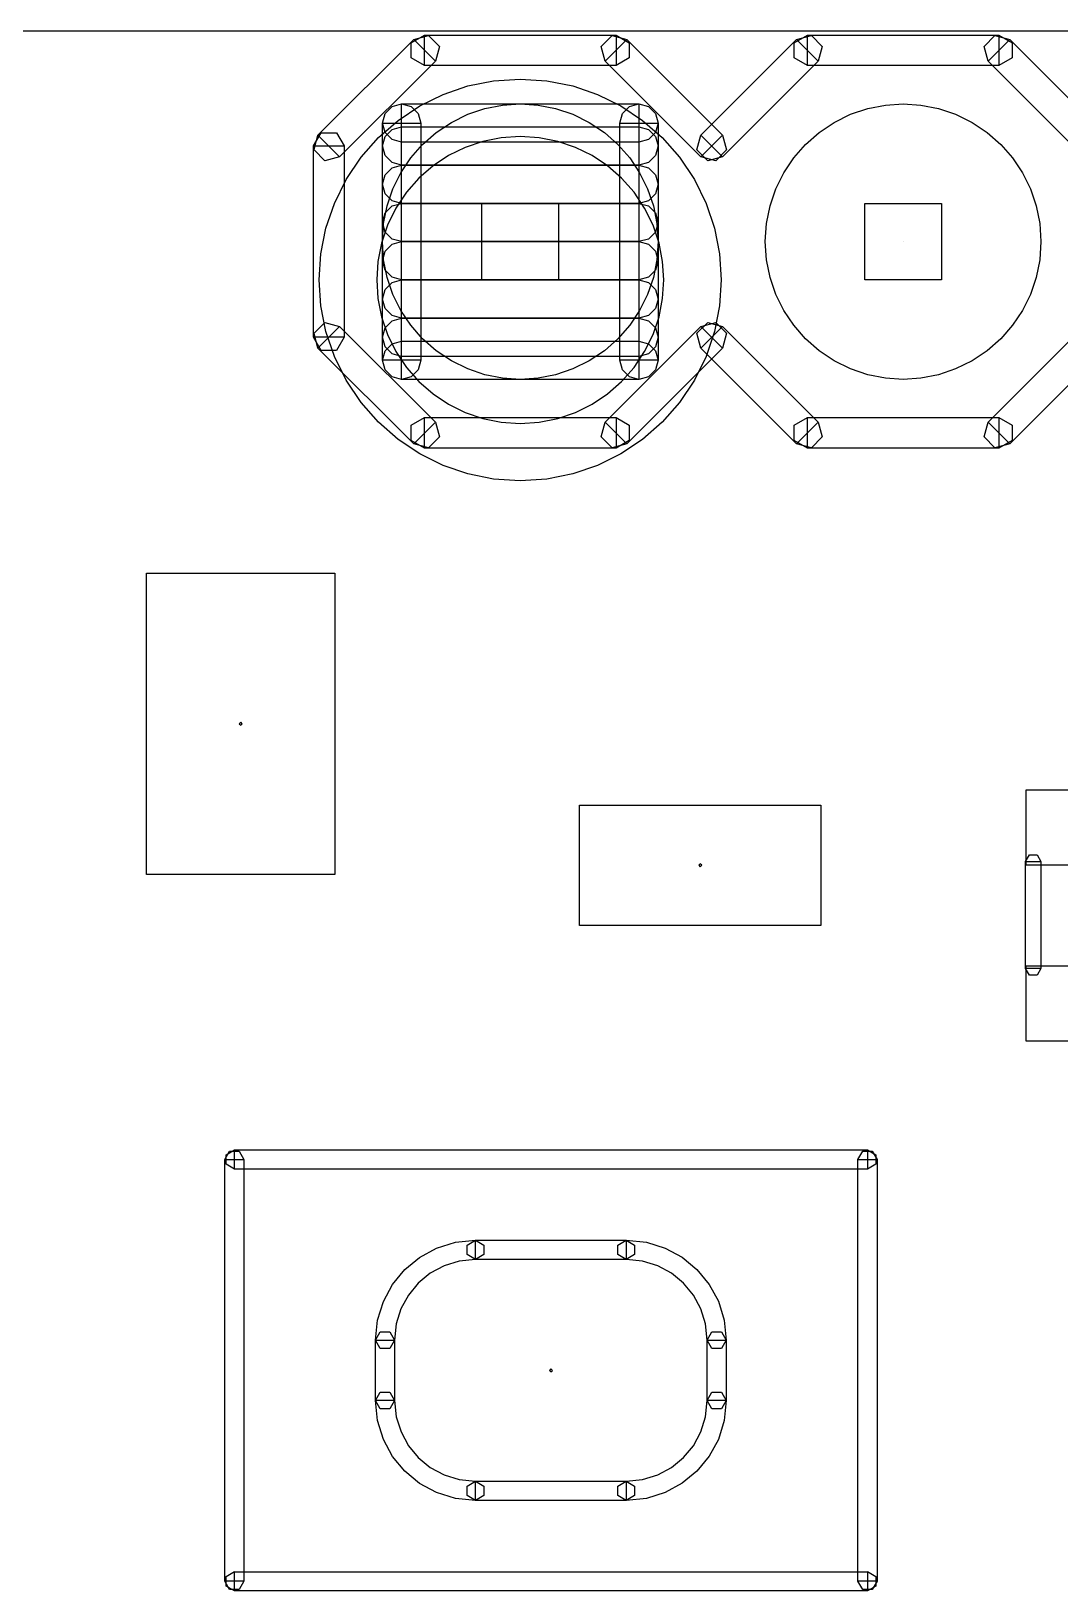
# Model space of a CAD drawing. Extents: x 92.4 to 147.7, y -28.8 to -5.5.
# Drawn here: x 103.34 to 110.17, y -15.82 to -5.46 of the extents above; entities that cross this region are included whole.
import ezdxf

# ---------------------------------------------------------------- set-up
doc = ezdxf.new("R2010")
doc.units = 0
doc.layers.add('LAYER_1', color=7, linetype='CONTINUOUS')

msp = doc.modelspace()

# ---------------------------------------------------------------- linework, layer by layer
at = {"layer": 'LAYER_1'}
for points in [[(138.4653, -5.4627), (93.7614, -5.4627)], [(105.674, -6.8596), (105.682, -6.7385), (105.7056, -6.6211), (105.744, -6.5086), (105.7965, -6.4025), (105.8622, -6.304), (105.9404, -6.2145), (106.0303, -6.1353), (106.1312, -6.0678), (106.2401, -6.0142), (106.3536, -5.9759), (106.4702, -5.9529), (106.5884, -5.9453), (106.7065, -5.9529), (106.8231, -5.9759), (106.9366, -6.0142), (107.0455, -6.0678), (107.1464, -6.1353), (107.2363, -6.2145), (107.3145, -6.304), (107.3802, -6.4025), (107.4327, -6.5086), (107.4711, -6.6211), (107.4947, -6.7386), (107.5027, -6.8597)], [(105.674, -6.8596), (105.682, -6.7385), (105.7056, -6.6211), (105.744, -6.5086), (105.7965, -6.4025), (105.8622, -6.304), (105.9404, -6.2145), (106.0303, -6.1353), (106.1312, -6.0678), (106.2401, -6.0142), (106.3536, -5.9759), (106.4702, -5.9529), (106.5884, -5.9453), (106.7065, -5.9529), (106.8231, -5.9759), (106.9366, -6.0142), (107.0455, -6.0678), (107.1464, -6.1353), (107.2363, -6.2145), (107.3145, -6.304), (107.3802, -6.4025), (107.4327, -6.5086), (107.4711, -6.6211), (107.4947, -6.7386), (107.5027, -6.8597)], [(108.214, -6.8596), (108.222, -6.7385), (108.2456, -6.6211), (108.284, -6.5086), (108.3365, -6.4025), (108.4022, -6.304), (108.4804, -6.2145), (108.5703, -6.1353), (108.6712, -6.0678), (108.7801, -6.0142), (108.8936, -5.9759), (109.0102, -5.9529), (109.1284, -5.9453), (109.2465, -5.9529), (109.3631, -5.9759), (109.4766, -6.0142), (109.5855, -6.0678), (109.6864, -6.1353), (109.7763, -6.2145), (109.8545, -6.304), (109.9202, -6.4025), (109.9727, -6.5086), (110.0111, -6.6211), (110.0347, -6.7386), (110.0427, -6.8597)], [(108.214, -6.8596), (108.222, -6.7385), (108.2456, -6.6211), (108.284, -6.5086), (108.3365, -6.4025), (108.4022, -6.304), (108.4804, -6.2145), (108.5703, -6.1353), (108.6712, -6.0678), (108.7801, -6.0142), (108.8936, -5.9759), (109.0102, -5.9529), (109.1284, -5.9453), (109.2465, -5.9529), (109.3631, -5.9759), (109.4766, -6.0142), (109.5855, -6.0678), (109.6864, -6.1353), (109.7763, -6.2145), (109.8545, -6.304), (109.9202, -6.4025), (109.9727, -6.5086), (110.0111, -6.6211), (110.0347, -6.7386), (110.0427, -6.8597)], [(105.674, -6.8596)], [(107.5027, -6.8597), (107.4947, -6.9808), (107.4711, -7.0982), (107.4327, -7.2107), (107.3802, -7.3168), (107.3145, -7.4153), (107.2363, -7.5048), (107.1464, -7.584), (107.0455, -7.6515), (106.9366, -7.7051), (106.8231, -7.7434), (106.7065, -7.7664), (106.5884, -7.7741), (106.4702, -7.7664), (106.3536, -7.7434), (106.2401, -7.7051), (106.1312, -7.6515), (106.0303, -7.584), (105.9404, -7.5048), (105.8622, -7.4153), (105.7965, -7.3168), (105.744, -7.2107), (105.7056, -7.0982), (105.682, -6.9807), (105.674, -6.8596)], [(105.674, -6.8596)], [(107.5027, -6.8597), (107.4947, -6.9808), (107.4711, -7.0982), (107.4327, -7.2107), (107.3802, -7.3168), (107.3145, -7.4153), (107.2363, -7.5048), (107.1464, -7.584), (107.0455, -7.6515), (106.9366, -7.7051), (106.8231, -7.7434), (106.7065, -7.7664), (106.5884, -7.7741), (106.4702, -7.7664), (106.3536, -7.7434), (106.2401, -7.7051), (106.1312, -7.6515), (106.0303, -7.584), (105.9404, -7.5048), (105.8622, -7.4153), (105.7965, -7.3168), (105.744, -7.2107), (105.7056, -7.0982), (105.682, -6.9807), (105.674, -6.8596)], [(106.1312, -6.8596)], [(106.1312, -6.8596)], [(106.5884, -6.8597), (106.5884, -6.8597), (106.5884, -6.8597), (106.5884, -6.8597), (106.5884, -6.8597), (106.5884, -6.8597), (106.5884, -6.8597)], [(106.5884, -6.8597), (106.5884, -6.8597), (106.5884, -6.8597), (106.5884, -6.8597), (106.5884, -6.8597), (106.5884, -6.8597), (106.5884, -6.8597)], [(106.5884, -6.8597), (106.5884, -6.8597), (106.5884, -6.8597), (106.5884, -6.8597), (106.5884, -6.8597), (106.5884, -6.8597), (106.5884, -6.8597)], [(106.5884, -6.8597), (106.5884, -6.8597), (106.5884, -6.8597), (106.5884, -6.8597), (106.5884, -6.8597), (106.5884, -6.8597), (106.5884, -6.8597)], [(107.5027, -6.8597)], [(107.5027, -6.8597)], [(108.214, -6.8596)], [(110.0427, -6.8597), (110.0347, -6.9808), (110.0111, -7.0982), (109.9727, -7.2107), (109.9202, -7.3168), (109.8545, -7.4153), (109.7763, -7.5048), (109.6864, -7.584), (109.5855, -7.6515), (109.4766, -7.7051), (109.3631, -7.7434), (109.2465, -7.7664), (109.1284, -7.7741), (109.0102, -7.7664), (108.8936, -7.7434), (108.7801, -7.7051), (108.6712, -7.6515), (108.5703, -7.584), (108.4804, -7.5048), (108.4022, -7.4153), (108.3365, -7.3168), (108.284, -7.2107), (108.2456, -7.0982), (108.222, -6.9807), (108.214, -6.8596)], [(108.214, -6.8596)], [(110.0427, -6.8597), (110.0347, -6.9808), (110.0111, -7.0982), (109.9727, -7.2107), (109.9202, -7.3168), (109.8545, -7.4153), (109.7763, -7.5048), (109.6864, -7.584), (109.5855, -7.6515), (109.4766, -7.7051), (109.3631, -7.7434), (109.2465, -7.7664), (109.1284, -7.7741), (109.0102, -7.7664), (108.8936, -7.7434), (108.7801, -7.7051), (108.6712, -7.6515), (108.5703, -7.584), (108.4804, -7.5048), (108.4022, -7.4153), (108.3365, -7.3168), (108.284, -7.2107), (108.2456, -7.0982), (108.222, -6.9807), (108.214, -6.8596)], [(108.6712, -6.8596)], [(108.6712, -6.8596)], [(109.1284, -6.8597), (109.1284, -6.8597), (109.1284, -6.8597), (109.1284, -6.8597), (109.1284, -6.8597), (109.1284, -6.8597), (109.1284, -6.8597)], [(109.1284, -6.8597), (109.1284, -6.8597), (109.1284, -6.8597), (109.1284, -6.8597), (109.1284, -6.8597), (109.1284, -6.8597), (109.1284, -6.8597)], [(109.1284, -6.8597), (109.1284, -6.8597), (109.1284, -6.8597), (109.1284, -6.8597), (109.1284, -6.8597), (109.1284, -6.8597), (109.1284, -6.8597)], [(109.1284, -6.8597), (109.1284, -6.8597), (109.1284, -6.8597), (109.1284, -6.8597), (109.1284, -6.8597), (109.1284, -6.8597), (109.1284, -6.8597)], [(110.0427, -6.8597)], [(110.0427, -6.8597)]]:
    msp.add_lwpolyline(points, dxfattribs=at)
at = {"layer": 'LAYER_1', "color": 53}
for points in [[(105.3902, -6.2965), (105.2465, -6.1528), (105.8815, -5.5178), (106.0252, -5.6615), (105.3902, -6.2965)], [(105.9534, -5.6913), (105.8654, -5.6405), (105.8654, -5.5389), (105.9534, -5.4881)], [(105.8815, -5.5178), (105.9796, -5.4915), (106.0515, -5.5634), (106.0252, -5.6615)], [(105.9533, -5.5896), (105.9533, -5.5897), (105.9533, -5.5897), (105.9533, -5.5897), (105.9534, -5.5897)], [(105.9534, -5.6913), (105.9534, -5.4881), (107.2234, -5.4881), (107.2234, -5.6913), (105.9534, -5.6913)], [(105.9534, -5.4881)], [(105.9534, -5.5389)], [(105.9534, -5.5897)], [(105.9534, -5.5897), (105.9534, -5.5897), (105.9534, -5.5897), (105.9534, -5.5897), (105.9534, -5.5897), (105.9534, -5.5897), (105.9534, -5.5897)], [(107.1515, -5.6615), (107.1252, -5.5634), (107.1971, -5.4915), (107.2952, -5.5178)], [(107.1515, -5.6615), (107.2952, -5.5178), (107.9302, -6.1528), (107.7865, -6.2965), (107.1515, -5.6615)], [(107.2233, -5.5897), (107.2234, -5.5897), (107.2234, -5.5897), (107.2234, -5.5897), (107.2234, -5.5896)], [(107.2234, -5.4881), (107.3113, -5.5389), (107.3113, -5.6405), (107.2234, -5.6913)], [(107.2234, -5.5897), (107.2234, -5.5897), (107.2234, -5.5897), (107.2234, -5.5897), (107.2234, -5.5897), (107.2234, -5.5897), (107.2234, -5.5897)], [(107.2234, -5.5897)], [(107.2593, -5.5538)], [(107.2952, -5.5178)], [(107.9302, -6.2965), (107.7865, -6.1528), (108.4215, -5.5178), (108.5652, -5.6615), (107.9302, -6.2965)], [(108.4934, -5.6913), (108.4054, -5.6405), (108.4054, -5.5389), (108.4934, -5.4881)], [(108.4215, -5.5178), (108.5196, -5.4915), (108.5915, -5.5634), (108.5652, -5.6615)], [(108.4933, -5.5896), (108.4933, -5.5897), (108.4933, -5.5897), (108.4933, -5.5897), (108.4934, -5.5897)], [(108.4934, -5.6913), (108.4934, -5.4881), (109.7634, -5.4881), (109.7634, -5.6913), (108.4934, -5.6913)], [(108.4934, -5.4881)], [(108.4934, -5.5389)], [(108.4934, -5.5897)], [(108.4934, -5.5897), (108.4934, -5.5897), (108.4934, -5.5897), (108.4934, -5.5897), (108.4934, -5.5897), (108.4934, -5.5897), (108.4934, -5.5897)], [(109.6915, -5.6615), (109.6652, -5.5634), (109.7371, -5.4915), (109.8352, -5.5178)], [(109.6915, -5.6615), (109.8352, -5.5178), (110.4702, -6.1528), (110.3265, -6.2965), (109.6915, -5.6615)], [(109.7633, -5.5897), (109.7634, -5.5897), (109.7634, -5.5897), (109.7634, -5.5897), (109.7634, -5.5896)], [(109.7634, -5.4881), (109.8513, -5.5389), (109.8513, -5.6405), (109.7634, -5.6913)], [(109.7634, -5.5897), (109.7634, -5.5897), (109.7634, -5.5897), (109.7634, -5.5897), (109.7634, -5.5897), (109.7634, -5.5897), (109.7634, -5.5897)], [(109.7634, -5.5897)], [(109.7993, -5.5538)], [(109.8352, -5.5178)], [(105.9893, -5.6256)], [(106.0252, -5.6615)], [(107.2234, -5.6405)], [(107.2234, -5.6913)], [(108.5293, -5.6256)], [(108.5652, -5.6615)], [(109.7634, -5.6405)], [(109.7634, -5.6913)], [(106.5884, -8.4472), (106.4117, -8.4355), (106.2404, -8.401), (106.0764, -8.345), (105.9216, -8.2685), (105.778, -8.1727), (105.6474, -8.0587), (105.532, -7.9275), (105.4335, -7.7804), (105.3553, -7.6216), (105.2995, -7.456), (105.266, -7.2859), (105.2549, -7.1137), (105.266, -6.9414), (105.2995, -6.7713), (105.3553, -6.6057), (105.4335, -6.4469), (105.532, -6.2998), (105.6474, -6.1687), (105.778, -6.0546), (105.9216, -5.9588), (106.0764, -5.8824), (106.2404, -5.8264), (106.4117, -5.7919), (106.5884, -5.7802)], [(106.5884, -5.7802), (106.765, -5.7919), (106.9363, -5.8264), (107.1003, -5.8824), (107.2551, -5.9588), (107.3987, -6.0546), (107.5293, -6.1687), (107.6447, -6.2998), (107.7432, -6.4469), (107.8214, -6.6057), (107.8772, -6.7713), (107.9107, -6.9414), (107.9219, -7.1137), (107.9107, -7.2859), (107.8772, -7.456), (107.8214, -7.6216), (107.7432, -7.7804), (107.6447, -7.9275), (107.5293, -8.0587), (107.3987, -8.1727), (107.2551, -8.2685), (107.1003, -8.345), (106.9363, -8.401), (106.765, -8.4355), (106.5884, -8.4472)], [(106.5884, -5.7802)], [(105.2168, -6.2247), (105.2676, -6.1367), (105.3692, -6.1367), (105.42, -6.2247)], [(105.3902, -6.2965), (105.2921, -6.3228), (105.2202, -6.2509), (105.2465, -6.1528)], [(105.2465, -6.1528)], [(105.2825, -6.1888)], [(106.5884, -6.1612), (106.4622, -6.1696), (106.3399, -6.1942), (106.2227, -6.2342), (106.1121, -6.2888), (106.0095, -6.3572), (105.9163, -6.4387), (105.8338, -6.5323), (105.7635, -6.6374), (105.7077, -6.7509), (105.6678, -6.8691), (105.6438, -6.9906), (105.6359, -7.1137), (105.6438, -7.2367), (105.6678, -7.3582), (105.7077, -7.4764), (105.7635, -7.5899), (105.8338, -7.695), (105.9163, -7.7886), (106.0095, -7.8701), (106.1121, -7.9386), (106.2227, -7.9932), (106.3399, -8.0332), (106.4622, -8.0578), (106.5884, -8.0662)], [(106.5884, -8.0662), (106.7145, -8.0578), (106.8369, -8.0332), (106.954, -7.9932), (107.0646, -7.9386), (107.1672, -7.8701), (107.2604, -7.7886), (107.3429, -7.695), (107.4132, -7.5899), (107.469, -7.4764), (107.5089, -7.3582), (107.5329, -7.2367), (107.5409, -7.1137), (107.5329, -6.9906), (107.5089, -6.8691), (107.469, -6.7509), (107.4132, -6.6374), (107.3429, -6.5323), (107.2604, -6.4387), (107.1672, -6.3572), (107.0646, -6.2888), (106.954, -6.2342), (106.8369, -6.1942), (106.7145, -6.1696), (106.5884, -6.1612)], [(107.9302, -6.2965), (107.8321, -6.3228), (107.7602, -6.2509), (107.7865, -6.1528)], [(107.9302, -6.1528), (107.9565, -6.2509), (107.8846, -6.3228), (107.7865, -6.2965)], [(107.7865, -6.1528)], [(107.8225, -6.1888)], [(105.2168, -6.2247), (105.42, -6.2247), (105.42, -7.4947), (105.2168, -7.4947), (105.2168, -6.2247)], [(105.3184, -6.2247), (105.3184, -6.2246), (105.3184, -6.2246), (105.3184, -6.2246), (105.3183, -6.2246)], [(105.3184, -6.2247)], [(105.3184, -6.2247), (105.3184, -6.2247), (105.3184, -6.2247), (105.3184, -6.2247), (105.3184, -6.2247), (105.3184, -6.2247), (105.3184, -6.2247)], [(105.3184, -6.2247)], [(105.3692, -6.2247)], [(105.42, -6.2247)], [(107.7865, -6.2965)], [(107.8225, -6.2606)], [(107.8584, -6.2246), (107.8583, -6.2246), (107.8583, -6.2246), (107.8583, -6.2246), (107.8583, -6.2247)], [(107.8584, -6.2247), (107.8584, -6.2246), (107.8584, -6.2246), (107.8584, -6.2246), (107.8583, -6.2246)], [(107.8584, -6.2247)], [(105.2465, -7.5665), (105.2202, -7.4684), (105.2921, -7.3965), (105.3902, -7.4228)], [(106.0252, -8.0578), (105.8815, -8.2015), (105.2465, -7.5665), (105.3902, -7.4228), (106.0252, -8.0578)], [(105.3902, -7.4228)], [(107.7865, -7.4228), (107.9302, -7.5665), (107.2952, -8.2015), (107.1515, -8.0578), (107.7865, -7.4228)], [(107.7865, -7.5665), (107.7602, -7.4684), (107.8321, -7.3965), (107.9302, -7.4228)], [(107.7865, -7.4228), (107.8846, -7.3965), (107.9565, -7.4684), (107.9302, -7.5665)], [(108.5652, -8.0578), (108.4215, -8.2015), (107.7865, -7.5665), (107.9302, -7.4228), (108.5652, -8.0578)], [(107.9302, -7.4228)], [(110.3265, -7.4228), (110.4702, -7.5665), (109.8352, -8.2015), (109.6915, -8.0578), (110.3265, -7.4228)], [(105.2168, -7.4947)], [(105.42, -7.4947), (105.3692, -7.5826), (105.2676, -7.5826), (105.2168, -7.4947)], [(105.2676, -7.4947)], [(105.3183, -7.4947), (105.3184, -7.4947), (105.3184, -7.4947), (105.3184, -7.4947), (105.3184, -7.4946)], [(105.3184, -7.4947), (105.3184, -7.4947), (105.3184, -7.4947), (105.3184, -7.4947), (105.3184, -7.4947), (105.3184, -7.4947), (105.3184, -7.4947)], [(105.3543, -7.4588)], [(107.8583, -7.4946), (107.8583, -7.4947), (107.8583, -7.4947), (107.8583, -7.4947), (107.8584, -7.4947)], [(107.8583, -7.4947), (107.8584, -7.4947), (107.8584, -7.4947), (107.8584, -7.4947), (107.8584, -7.4946)], [(107.8584, -7.4947)], [(107.8943, -7.4588)], [(107.8943, -7.5306)], [(107.9302, -7.5665)], [(105.9534, -8.2313), (105.8654, -8.1805), (105.8654, -8.0789), (105.9534, -8.0281)], [(106.0252, -8.0578), (106.0515, -8.1559), (105.9796, -8.2278), (105.8815, -8.2015)], [(107.2234, -8.0281), (107.2234, -8.2313), (105.9534, -8.2313), (105.9534, -8.0281), (107.2234, -8.0281)], [(105.9534, -8.0281)], [(107.2952, -8.2015), (107.1971, -8.2278), (107.1252, -8.1559), (107.1515, -8.0578)], [(107.1515, -8.0578)], [(107.2234, -8.0281), (107.3113, -8.0789), (107.3113, -8.1805), (107.2234, -8.2313)], [(108.4934, -8.2313), (108.4054, -8.1805), (108.4054, -8.0789), (108.4934, -8.0281)], [(108.5652, -8.0578), (108.5915, -8.1559), (108.5196, -8.2278), (108.4215, -8.2015)], [(109.7634, -8.0281), (109.7634, -8.2313), (108.4934, -8.2313), (108.4934, -8.0281), (109.7634, -8.0281)], [(108.4934, -8.0281)], [(109.8352, -8.2015), (109.7371, -8.2278), (109.6652, -8.1559), (109.6915, -8.0578)], [(109.6915, -8.0578)], [(109.7634, -8.0281), (109.8513, -8.0789), (109.8513, -8.1805), (109.7634, -8.2313)], [(105.9175, -8.1656)], [(105.9534, -8.1296), (105.9533, -8.1296), (105.9533, -8.1296), (105.9533, -8.1296), (105.9533, -8.1297)], [(105.9534, -8.0789)], [(105.9534, -8.1297), (105.9534, -8.1297), (105.9534, -8.1297), (105.9534, -8.1297), (105.9534, -8.1297), (105.9534, -8.1297), (105.9534, -8.1297)], [(105.9534, -8.1297)], [(107.1875, -8.0938)], [(107.2234, -8.1297), (107.2234, -8.1296), (107.2234, -8.1296), (107.2234, -8.1296), (107.2233, -8.1296)], [(107.2234, -8.1297)], [(107.2234, -8.1297), (107.2234, -8.1297), (107.2234, -8.1297), (107.2234, -8.1297), (107.2234, -8.1297), (107.2234, -8.1297), (107.2234, -8.1297)], [(108.4575, -8.1656)], [(108.4934, -8.1296), (108.4933, -8.1296), (108.4933, -8.1296), (108.4933, -8.1296), (108.4933, -8.1297)], [(108.4934, -8.0789)], [(108.4934, -8.1297), (108.4934, -8.1297), (108.4934, -8.1297), (108.4934, -8.1297), (108.4934, -8.1297), (108.4934, -8.1297), (108.4934, -8.1297)], [(108.4934, -8.1297)], [(109.7275, -8.0938)], [(109.7634, -8.1297), (109.7634, -8.1296), (109.7634, -8.1296), (109.7634, -8.1296), (109.7633, -8.1296)], [(109.7634, -8.1297)], [(109.7634, -8.1297), (109.7634, -8.1297), (109.7634, -8.1297), (109.7634, -8.1297), (109.7634, -8.1297), (109.7634, -8.1297), (109.7634, -8.1297)], [(105.8815, -8.2015)], [(106.5884, -8.2567)], [(107.2234, -8.1805)], [(107.2234, -8.2313)], [(108.4215, -8.2015)], [(109.7634, -8.1805)], [(109.7634, -8.2313)], [(106.5884, -8.4472)], [(109.941, -10.9741), (109.9664, -10.9301), (110.0172, -10.9301), (110.0426, -10.9741)], [(110.0426, -11.6861), (109.941, -11.6861), (109.941, -10.9741), (110.0426, -10.9741), (110.0426, -11.6861)], [(109.9918, -10.9741), (109.9918, -10.9741), (109.9918, -10.9741), (109.9918, -10.9741), (109.9918, -10.9741), (109.9918, -10.9741), (109.9918, -10.9741)], [(110.0172, -10.9741)], [(110.0426, -10.9741)], [(109.941, -11.6861)], [(110.0426, -11.6861), (110.0172, -11.73), (109.9664, -11.73), (109.941, -11.6861)], [(109.9664, -11.6861)], [(109.9918, -11.6861)], [(109.9918, -11.6861), (109.9918, -11.6861), (109.9918, -11.6861), (109.9918, -11.6861), (109.9918, -11.6861), (109.9918, -11.6861), (109.9918, -11.6861)], [(104.6281, -12.9527), (104.6599, -12.8977), (104.7234, -12.8977), (104.7551, -12.9527)], [(104.6916, -13.0162), (104.6365, -12.9844), (104.6365, -12.9209), (104.6916, -12.8891)], [(104.6916, -12.8891)], [(104.6916, -13.0162), (104.6916, -12.8892), (108.8916, -12.8892), (108.8916, -13.0162), (104.6916, -13.0162)], [(104.6916, -12.9209)], [(108.828, -12.9527), (108.8598, -12.8976), (108.9233, -12.8976), (108.9551, -12.9527)], [(108.8916, -12.8891), (108.9466, -12.9209), (108.9466, -12.9844), (108.8916, -13.0162)], [(104.7551, -15.7527), (104.6281, -15.7527), (104.6281, -12.9527), (104.7551, -12.9527), (104.7551, -15.7527)], [(104.6916, -12.9526), (104.6915, -12.9526), (104.6915, -12.9527), (104.6916, -12.9527)], [(104.6916, -12.9527), (104.6916, -12.9527), (104.6916, -12.9527), (104.6916, -12.9527), (104.6916, -12.9527), (104.6916, -12.9527), (104.6916, -12.9527)], [(104.6916, -12.9527)], [(104.7234, -12.9527)], [(104.7551, -12.9527)], [(108.8281, -12.9527), (108.9551, -12.9527), (108.9551, -15.7527), (108.8281, -15.7527), (108.8281, -12.9527)], [(108.8916, -12.9527), (108.8916, -12.9526), (108.8915, -12.9526), (108.8915, -12.9527)], [(108.8916, -12.9527), (108.8916, -12.9527), (108.8916, -12.9527), (108.8916, -12.9526), (108.8916, -12.9526), (108.8916, -12.9526)], [(108.8916, -12.9527)], [(108.8916, -12.9845)], [(108.8916, -13.0162)], [(108.9234, -12.9527)], [(108.9551, -12.9527)], [(105.6281, -14.1527), (105.6415, -14.0191), (105.6801, -13.8946), (105.7413, -13.7819), (105.8224, -13.6837), (105.9206, -13.6027), (106.0333, -13.5415), (106.1578, -13.5027), (106.2915, -13.4892)], [(106.2916, -13.6162), (106.2365, -13.5844), (106.2365, -13.5209), (106.2916, -13.4891)], [(106.2915, -13.4892)], [(106.2916, -13.5526), (106.2915, -13.5526), (106.2915, -13.5527), (106.2916, -13.5527)], [(106.2916, -13.4891), (106.3466, -13.5209), (106.3466, -13.5844), (106.2916, -13.6162)], [(106.2916, -13.4891)], [(106.2916, -13.6162), (106.2916, -13.4892), (107.2916, -13.4892), (107.2916, -13.6162), (106.2916, -13.6162)], [(106.2916, -13.5209)], [(106.2916, -13.5527), (106.2916, -13.5527), (106.2916, -13.5527), (106.2916, -13.5526), (106.2916, -13.5526), (106.2916, -13.5526)], [(106.2916, -13.5527)], [(106.2916, -13.5527)], [(107.2916, -13.6162), (107.2365, -13.5844), (107.2365, -13.5209), (107.2916, -13.4891)], [(107.2915, -13.4892), (107.4251, -13.5026), (107.5496, -13.5412), (107.6623, -13.6024), (107.7605, -13.6835), (107.8415, -13.7817), (107.9027, -13.8944), (107.9415, -14.0189), (107.955, -14.1526)], [(107.2916, -13.5526), (107.2915, -13.5526), (107.2915, -13.5527), (107.2916, -13.5527)], [(107.2916, -13.4891)], [(107.2916, -13.4891), (107.3466, -13.5209), (107.3466, -13.5844), (107.2916, -13.6162)], [(107.2916, -13.5209)], [(107.2916, -13.5527), (107.2916, -13.5527), (107.2916, -13.5527), (107.2916, -13.5526), (107.2916, -13.5526), (107.2916, -13.5526)], [(106.2916, -13.6161), (106.1834, -13.627), (106.0827, -13.6583), (105.9915, -13.7078), (105.9121, -13.7732), (105.8466, -13.8526), (105.7971, -13.9437), (105.7659, -14.0444), (105.755, -14.1526)], [(106.2916, -13.5845)], [(106.2916, -13.6162)], [(107.2916, -13.5845)], [(107.8281, -14.1527), (107.8172, -14.0445), (107.7859, -13.9438), (107.7364, -13.8526), (107.671, -13.7732), (107.5916, -13.7077), (107.5005, -13.6582), (107.3998, -13.627), (107.2916, -13.6161)], [(107.2916, -13.6162)], [(105.6281, -14.1527), (105.6599, -14.0977), (105.7234, -14.0977), (105.7551, -14.1527)], [(105.7551, -14.5527), (105.6281, -14.5527), (105.6281, -14.1527), (105.7551, -14.1527), (105.7551, -14.5527)], [(105.6281, -14.1527)], [(105.7551, -14.1527), (105.7234, -14.2076), (105.6599, -14.2076), (105.6281, -14.1527)], [(105.6599, -14.1527)], [(105.6916, -14.1527), (105.6916, -14.1527), (105.6916, -14.1527), (105.6916, -14.1527), (105.6916, -14.1527), (105.6916, -14.1527), (105.6916, -14.1527)], [(105.6916, -14.1527), (105.6916, -14.1527), (105.6916, -14.1527), (105.6916, -14.1527), (105.6916, -14.1527), (105.6916, -14.1527), (105.6916, -14.1527)], [(105.7234, -14.1527)], [(105.7551, -14.1527)], [(107.828, -14.1527), (107.8598, -14.0976), (107.9233, -14.0976), (107.9551, -14.1527)], [(107.828, -14.1527)], [(107.9551, -14.1527), (107.9233, -14.2077), (107.8598, -14.2077), (107.828, -14.1527)], [(107.8281, -14.1527), (107.9551, -14.1527), (107.9551, -14.5527), (107.8281, -14.5527), (107.8281, -14.1527)], [(107.8598, -14.1527)], [(107.8916, -14.1527), (107.8916, -14.1526), (107.8915, -14.1526), (107.8915, -14.1527)], [(107.8915, -14.1527), (107.8915, -14.1527), (107.8915, -14.1527), (107.8916, -14.1527), (107.8916, -14.1527), (107.8916, -14.1527)], [(107.8916, -14.1527)], [(107.8916, -14.1527)], [(107.9234, -14.1527)], [(107.955, -14.1526)], [(107.9551, -14.1527)], [(105.6281, -14.5527), (105.6599, -14.4977), (105.7234, -14.4977), (105.7551, -14.5527)], [(105.6281, -14.5527)], [(106.2916, -15.2161), (106.158, -15.2027), (106.0335, -15.1641), (105.9208, -15.1029), (105.8226, -15.0218), (105.7416, -14.9236), (105.6804, -14.8109), (105.6416, -14.6864), (105.6281, -14.5527)], [(105.6281, -14.5527)], [(105.7551, -14.5527), (105.7234, -14.6076), (105.6599, -14.6076), (105.6281, -14.5527)], [(105.6599, -14.5527)], [(105.6916, -14.5527)], [(105.6916, -14.5527), (105.6916, -14.5527), (105.6916, -14.5527), (105.6916, -14.5527), (105.6916, -14.5527), (105.6916, -14.5527), (105.6916, -14.5527)], [(105.6916, -14.5527)], [(105.6916, -14.5527), (105.6916, -14.5527), (105.6916, -14.5527), (105.6916, -14.5527), (105.6916, -14.5527), (105.6916, -14.5527), (105.6916, -14.5527)], [(105.7234, -14.5527)], [(105.755, -14.5526), (105.7659, -14.6608), (105.7972, -14.7615), (105.8467, -14.8527), (105.9121, -14.9321), (105.9915, -14.9976), (106.0826, -15.0471), (106.1833, -15.0783), (106.2915, -15.0892)], [(105.7551, -14.5527)], [(107.2915, -15.0892), (107.3997, -15.0783), (107.5004, -15.047), (107.5916, -14.9975), (107.671, -14.9321), (107.7365, -14.8527), (107.786, -14.7616), (107.8172, -14.6609), (107.8281, -14.5527)], [(107.955, -14.5526), (107.9416, -14.6862), (107.903, -14.8107), (107.8418, -14.9234), (107.7607, -15.0216), (107.6625, -15.1026), (107.5498, -15.1638), (107.4253, -15.2026), (107.2916, -15.2161)], [(107.828, -14.5527), (107.8598, -14.4976), (107.9233, -14.4976), (107.9551, -14.5527)], [(107.828, -14.5527)], [(107.9551, -14.5527), (107.9233, -14.6077), (107.8598, -14.6077), (107.828, -14.5527)], [(107.8598, -14.5527)], [(107.8916, -14.5527), (107.8916, -14.5526), (107.8915, -14.5526), (107.8915, -14.5527)], [(107.8915, -14.5527), (107.8915, -14.5527), (107.8915, -14.5527), (107.8916, -14.5527), (107.8916, -14.5527), (107.8916, -14.5527)], [(107.9234, -14.5527)], [(107.9551, -14.5527)], [(106.2916, -15.2161), (106.2366, -15.1844), (106.2366, -15.1209), (106.2916, -15.0891)], [(106.2916, -15.0891)], [(106.2916, -15.0891), (106.3465, -15.1209), (106.3465, -15.1844), (106.2916, -15.2161)], [(107.2916, -15.0892), (107.2916, -15.2162), (106.2916, -15.2162), (106.2916, -15.0892), (107.2916, -15.0892)], [(107.2916, -15.2161), (107.2366, -15.1844), (107.2366, -15.1209), (107.2916, -15.0891)], [(107.2916, -15.0891)], [(107.2916, -15.0891), (107.3465, -15.1209), (107.3465, -15.1844), (107.2916, -15.2161)], [(106.2916, -15.1209)], [(106.2916, -15.1526), (106.2916, -15.1526), (106.2916, -15.1526), (106.2916, -15.1526), (106.2916, -15.1526), (106.2916, -15.1526), (106.2916, -15.1526)], [(106.2916, -15.1526), (106.2916, -15.1526), (106.2916, -15.1526), (106.2916, -15.1526), (106.2916, -15.1526), (106.2916, -15.1526), (106.2916, -15.1526)], [(106.2916, -15.1844)], [(106.2916, -15.2161)], [(107.2916, -15.1209)], [(107.2916, -15.1526), (107.2916, -15.1526), (107.2916, -15.1526), (107.2916, -15.1526), (107.2916, -15.1526), (107.2916, -15.1526), (107.2916, -15.1526)], [(107.2916, -15.1526), (107.2916, -15.1526), (107.2916, -15.1526), (107.2916, -15.1526), (107.2916, -15.1526), (107.2916, -15.1526), (107.2916, -15.1526)], [(107.2916, -15.1527)], [(107.2916, -15.1527)], [(107.2916, -15.1844)], [(107.2916, -15.2161)], [(107.2916, -15.2161)], [(104.6916, -15.8161), (104.6366, -15.7844), (104.6366, -15.7209), (104.6916, -15.6891)], [(104.6916, -15.6891)], [(108.8916, -15.6892), (108.8916, -15.8162), (104.6916, -15.8162), (104.6916, -15.6892), (108.8916, -15.6892)], [(104.6916, -15.7209)], [(108.8916, -15.6891), (108.9465, -15.7209), (108.9465, -15.7844), (108.8916, -15.8161)], [(104.6281, -15.7527)], [(104.7551, -15.7527), (104.7234, -15.8076), (104.6599, -15.8076), (104.6281, -15.7527)], [(104.6599, -15.7527)], [(104.6916, -15.7526), (104.6916, -15.7526), (104.6916, -15.7526), (104.6916, -15.7526), (104.6916, -15.7526), (104.6916, -15.7526), (104.6916, -15.7526)], [(104.6916, -15.7527)], [(104.6916, -15.7527), (104.6916, -15.7527), (104.6916, -15.7527), (104.6916, -15.7527), (104.6916, -15.7527), (104.6916, -15.7527), (104.6916, -15.7527)], [(108.828, -15.7527)], [(108.9551, -15.7527), (108.9233, -15.8077), (108.8598, -15.8077), (108.828, -15.7527)], [(108.8598, -15.7527)], [(108.8915, -15.7527), (108.8915, -15.7527), (108.8915, -15.7527), (108.8916, -15.7527), (108.8916, -15.7527), (108.8916, -15.7527)], [(108.8916, -15.7526), (108.8916, -15.7526), (108.8916, -15.7526), (108.8916, -15.7526), (108.8916, -15.7526), (108.8916, -15.7526), (108.8916, -15.7526)], [(108.8916, -15.7527)], [(108.8916, -15.7844)], [(108.8916, -15.8161)]]:
    msp.add_lwpolyline(points, dxfattribs=at)
at = {"layer": 'LAYER_1', "color": 82}
for points in [[(105.801, -6.1993), (105.7375, -6.1823), (105.691, -6.1358), (105.674, -6.0723), (105.691, -6.0088), (105.7375, -5.9623), (105.801, -5.9453)], [(105.674, -6.0723), (105.691, -6.0088), (105.7375, -5.9623), (105.801, -5.9453), (105.8645, -5.9623), (105.911, -6.0088), (105.928, -6.0723)], [(105.801, -6.1993), (105.7375, -6.1823), (105.691, -6.1358), (105.674, -6.0723), (105.691, -6.0088), (105.7375, -5.9623), (105.801, -5.9453)], [(105.674, -6.0723), (105.691, -6.0088), (105.7375, -5.9623), (105.801, -5.9453), (105.8645, -5.9623), (105.911, -6.0088), (105.928, -6.0723)], [(105.801, -6.1993), (105.801, -5.9453), (107.3758, -5.9453), (107.3758, -6.1993), (105.801, -6.1993)], [(105.801, -5.9453)], [(107.3758, -5.9453), (107.3758, -6.1993), (105.801, -6.1993), (105.801, -5.9453), (107.3758, -5.9453)], [(105.801, -5.9453)], [(107.2488, -6.0723), (107.2658, -6.0088), (107.3123, -5.9623), (107.3758, -5.9453), (107.4393, -5.9623), (107.4858, -6.0088), (107.5028, -6.0723)], [(107.2488, -6.0723), (107.2658, -6.0088), (107.3123, -5.9623), (107.3758, -5.9453), (107.4393, -5.9623), (107.4858, -6.0088), (107.5028, -6.0723)], [(107.3758, -5.9453), (107.4392, -5.9623), (107.4857, -6.0088), (107.5027, -6.0723), (107.4857, -6.1358), (107.4392, -6.1823), (107.3758, -6.1993)], [(107.3758, -5.9453), (107.4392, -5.9623), (107.4857, -6.0088), (107.5027, -6.0723), (107.4857, -6.1358), (107.4392, -6.1823), (107.3758, -6.1993)], [(105.928, -7.6471), (105.674, -7.6471), (105.674, -6.0723), (105.928, -6.0723), (105.928, -7.6471)], [(105.674, -6.0723), (105.928, -6.0723), (105.928, -7.6471), (105.674, -7.6471), (105.674, -6.0723)], [(105.801, -6.3517), (105.7375, -6.3347), (105.691, -6.2882), (105.674, -6.2247), (105.691, -6.1612), (105.7375, -6.1147), (105.801, -6.0977)], [(105.801, -6.3517), (105.7375, -6.3347), (105.691, -6.2882), (105.674, -6.2247), (105.691, -6.1612), (105.7375, -6.1147), (105.801, -6.0977)], [(105.801, -6.0088)], [(105.801, -6.0088)], [(105.801, -6.0723)], [(105.801, -6.0723), (105.801, -6.0723), (105.801, -6.0723), (105.801, -6.0723), (105.801, -6.0723), (105.801, -6.0723), (105.801, -6.0723)], [(105.801, -6.0723), (105.801, -6.0723), (105.801, -6.0723), (105.801, -6.0723), (105.801, -6.0723), (105.801, -6.0723), (105.801, -6.0723)], [(105.801, -6.0723), (105.801, -6.0723), (105.801, -6.0723), (105.801, -6.0723), (105.801, -6.0723), (105.801, -6.0723), (105.801, -6.0723)], [(105.801, -6.0723)], [(105.801, -6.0723), (105.801, -6.0723), (105.801, -6.0723), (105.801, -6.0723), (105.801, -6.0723), (105.801, -6.0723), (105.801, -6.0723)], [(105.801, -6.3517), (105.801, -6.0977), (107.3758, -6.0977), (107.3758, -6.3517), (105.801, -6.3517)], [(105.801, -6.0977)], [(105.801, -6.3517), (105.801, -6.0977), (107.3758, -6.0977), (107.3758, -6.3517), (105.801, -6.3517)], [(105.801, -6.0977)], [(105.8645, -6.0723)], [(105.8645, -6.0723)], [(105.928, -6.0723)], [(105.928, -6.0723)], [(107.2488, -6.0723), (107.5028, -6.0723), (107.5028, -7.6471), (107.2488, -7.6471), (107.2488, -6.0723)], [(107.5028, -7.6471), (107.2488, -7.6471), (107.2488, -6.0723), (107.5028, -6.0723), (107.5028, -7.6471)], [(107.3758, -6.0723), (107.3758, -6.0723), (107.3758, -6.0723), (107.3758, -6.0723), (107.3758, -6.0723), (107.3758, -6.0723), (107.3758, -6.0723)], [(107.3758, -6.0723)], [(107.3758, -6.0723), (107.3758, -6.0723), (107.3758, -6.0723), (107.3758, -6.0723), (107.3758, -6.0723), (107.3758, -6.0723), (107.3758, -6.0723)], [(107.3758, -6.0723)], [(107.3758, -6.0723), (107.3758, -6.0723), (107.3758, -6.0723), (107.3758, -6.0723), (107.3758, -6.0723), (107.3758, -6.0723), (107.3758, -6.0723)], [(107.3758, -6.0723), (107.3758, -6.0723), (107.3758, -6.0723), (107.3758, -6.0723), (107.3758, -6.0723), (107.3758, -6.0723), (107.3758, -6.0723)], [(107.3758, -6.0977), (107.4392, -6.1147), (107.4857, -6.1612), (107.5027, -6.2247), (107.4857, -6.2882), (107.4392, -6.3347), (107.3758, -6.3517)], [(107.3758, -6.0977), (107.4392, -6.1147), (107.4857, -6.1612), (107.5027, -6.2247), (107.4857, -6.2882), (107.4392, -6.3347), (107.3758, -6.3517)], [(107.4393, -6.0723)], [(107.4393, -6.0723)], [(107.5028, -6.0723)], [(107.5028, -6.0723)], [(105.801, -6.1612)], [(105.801, -6.1612)], [(107.3758, -6.1358)], [(107.3758, -6.1358)], [(107.3758, -6.1993)], [(107.3758, -6.1993)], [(105.801, -6.2247)], [(105.801, -6.2247), (105.801, -6.2247), (105.801, -6.2247), (105.801, -6.2247), (105.801, -6.2247), (105.801, -6.2247), (105.801, -6.2247)], [(105.801, -6.2247)], [(105.801, -6.2247), (105.801, -6.2247), (105.801, -6.2247), (105.801, -6.2247), (105.801, -6.2247), (105.801, -6.2247), (105.801, -6.2247)], [(107.3758, -6.2247), (107.3758, -6.2247), (107.3758, -6.2247), (107.3758, -6.2247), (107.3758, -6.2247), (107.3758, -6.2247), (107.3758, -6.2247)], [(107.3758, -6.2247), (107.3758, -6.2247), (107.3758, -6.2247), (107.3758, -6.2247), (107.3758, -6.2247), (107.3758, -6.2247), (107.3758, -6.2247)], [(107.3758, -6.2882)], [(107.3758, -6.2882)], [(105.801, -6.6057), (105.7375, -6.5887), (105.691, -6.5422), (105.674, -6.4787), (105.691, -6.4152), (105.7375, -6.3687), (105.801, -6.3517)], [(105.801, -6.6057), (105.7375, -6.5887), (105.691, -6.5422), (105.674, -6.4787), (105.691, -6.4152), (105.7375, -6.3687), (105.801, -6.3517)], [(105.801, -6.6057), (105.801, -6.3517), (107.3758, -6.3517), (107.3758, -6.6057), (105.801, -6.6057)], [(105.801, -6.3517)], [(105.801, -6.6057), (105.801, -6.3517), (107.3758, -6.3517), (107.3758, -6.6057), (105.801, -6.6057)], [(105.801, -6.3517)], [(105.801, -6.4152)], [(105.801, -6.4152)], [(107.3758, -6.3517), (107.4392, -6.3687), (107.4857, -6.4152), (107.5027, -6.4787), (107.4857, -6.5422), (107.4392, -6.5887), (107.3758, -6.6057)], [(107.3758, -6.3517)], [(107.3758, -6.3517), (107.4392, -6.3687), (107.4857, -6.4152), (107.5027, -6.4787), (107.4857, -6.5422), (107.4392, -6.5887), (107.3758, -6.6057)], [(107.3758, -6.3517)], [(105.801, -6.4787)], [(105.801, -6.4787), (105.801, -6.4787), (105.801, -6.4787), (105.801, -6.4787), (105.801, -6.4787), (105.801, -6.4787), (105.801, -6.4787)], [(105.801, -6.4787)], [(105.801, -6.4787), (105.801, -6.4787), (105.801, -6.4787), (105.801, -6.4787), (105.801, -6.4787), (105.801, -6.4787), (105.801, -6.4787)], [(107.3758, -6.4787), (107.3758, -6.4787), (107.3758, -6.4787), (107.3758, -6.4787), (107.3758, -6.4787), (107.3758, -6.4787), (107.3758, -6.4787)], [(107.3758, -6.4787), (107.3758, -6.4787), (107.3758, -6.4787), (107.3758, -6.4787), (107.3758, -6.4787), (107.3758, -6.4787), (107.3758, -6.4787)], [(105.801, -6.8597), (105.7375, -6.8427), (105.691, -6.7962), (105.674, -6.7327), (105.691, -6.6692), (105.7375, -6.6227), (105.801, -6.6057)], [(105.801, -6.8597), (105.7375, -6.8427), (105.691, -6.7962), (105.674, -6.7327), (105.691, -6.6692), (105.7375, -6.6227), (105.801, -6.6057)], [(105.801, -6.8597), (105.801, -6.6057), (107.3758, -6.6057), (107.3758, -6.8597), (105.801, -6.8597)], [(105.801, -6.6057)], [(105.801, -6.8597), (105.801, -6.6057), (107.3758, -6.6057), (107.3758, -6.8597), (105.801, -6.8597)], [(105.801, -6.6057)], [(107.3758, -6.5422)], [(107.3758, -6.5422)], [(107.3758, -6.6057), (107.4392, -6.6227), (107.4857, -6.6692), (107.5027, -6.7327), (107.4857, -6.7962), (107.4392, -6.8427), (107.3758, -6.8597)], [(107.3758, -6.6057)], [(107.3758, -6.6057), (107.4392, -6.6227), (107.4857, -6.6692), (107.5027, -6.7327), (107.4857, -6.7962), (107.4392, -6.8427), (107.3758, -6.8597)], [(107.3758, -6.6057)], [(105.801, -6.6692)], [(105.801, -6.6692)], [(105.801, -6.7327)], [(105.801, -6.7327), (105.801, -6.7327), (105.801, -6.7327), (105.801, -6.7327), (105.801, -6.7327), (105.801, -6.7327), (105.801, -6.7327)], [(105.801, -6.7327)], [(105.801, -6.7327), (105.801, -6.7327), (105.801, -6.7327), (105.801, -6.7327), (105.801, -6.7327), (105.801, -6.7327), (105.801, -6.7327)], [(107.3758, -6.7327), (107.3758, -6.7327), (107.3758, -6.7327), (107.3758, -6.7327), (107.3758, -6.7327), (107.3758, -6.7327), (107.3758, -6.7327)], [(107.3758, -6.7327), (107.3758, -6.7327), (107.3758, -6.7327), (107.3758, -6.7327), (107.3758, -6.7327), (107.3758, -6.7327), (107.3758, -6.7327)], [(107.3758, -6.7962)], [(107.3758, -6.7962)], [(105.801, -7.1137), (105.7375, -7.0967), (105.691, -7.0502), (105.674, -6.9867), (105.691, -6.9232), (105.7375, -6.8767), (105.801, -6.8597)], [(105.801, -7.1137), (105.7375, -7.0967), (105.691, -7.0502), (105.674, -6.9867), (105.691, -6.9232), (105.7375, -6.8767), (105.801, -6.8597)], [(105.801, -7.1137), (105.801, -6.8597), (107.3758, -6.8597), (107.3758, -7.1137), (105.801, -7.1137)], [(105.801, -6.8597)], [(105.801, -7.1137), (105.801, -6.8597), (107.3758, -6.8597), (107.3758, -7.1137), (105.801, -7.1137)], [(105.801, -6.8597)], [(105.801, -6.9232)], [(105.801, -6.9232)], [(107.3758, -6.8597), (107.4392, -6.8767), (107.4857, -6.9232), (107.5027, -6.9867), (107.4857, -7.0502), (107.4392, -7.0967), (107.3758, -7.1137)], [(107.3758, -6.8597)], [(107.3758, -6.8597), (107.4392, -6.8767), (107.4857, -6.9232), (107.5027, -6.9867), (107.4857, -7.0502), (107.4392, -7.0967), (107.3758, -7.1137)], [(107.3758, -6.8597)], [(105.801, -6.9867)], [(105.801, -6.9867), (105.801, -6.9867), (105.801, -6.9867), (105.801, -6.9867), (105.801, -6.9867), (105.801, -6.9867), (105.801, -6.9867)], [(105.801, -6.9867)], [(105.801, -6.9867), (105.801, -6.9867), (105.801, -6.9867), (105.801, -6.9867), (105.801, -6.9867), (105.801, -6.9867), (105.801, -6.9867)], [(107.3758, -6.9867), (107.3758, -6.9867), (107.3758, -6.9867), (107.3758, -6.9867), (107.3758, -6.9867), (107.3758, -6.9867), (107.3758, -6.9867)], [(107.3758, -6.9867), (107.3758, -6.9867), (107.3758, -6.9867), (107.3758, -6.9867), (107.3758, -6.9867), (107.3758, -6.9867), (107.3758, -6.9867)], [(105.801, -7.3677), (105.7375, -7.3507), (105.691, -7.3042), (105.674, -7.2407), (105.691, -7.1772), (105.7375, -7.1307), (105.801, -7.1137)], [(105.801, -7.3677), (105.7375, -7.3507), (105.691, -7.3042), (105.674, -7.2407), (105.691, -7.1772), (105.7375, -7.1307), (105.801, -7.1137)], [(105.801, -7.3677), (105.801, -7.1137), (107.3758, -7.1137), (107.3758, -7.3677), (105.801, -7.3677)], [(105.801, -7.1137)], [(105.801, -7.3677), (105.801, -7.1137), (107.3758, -7.1137), (107.3758, -7.3677), (105.801, -7.3677)], [(105.801, -7.1137)], [(107.3758, -7.0502)], [(107.3758, -7.0502)], [(107.3758, -7.1137), (107.4392, -7.1307), (107.4857, -7.1772), (107.5027, -7.2407), (107.4857, -7.3042), (107.4392, -7.3507), (107.3758, -7.3677)], [(107.3758, -7.1137)], [(107.3758, -7.1137), (107.4392, -7.1307), (107.4857, -7.1772), (107.5027, -7.2407), (107.4857, -7.3042), (107.4392, -7.3507), (107.3758, -7.3677)], [(107.3758, -7.1137)], [(105.801, -7.1772)], [(105.801, -7.1772)], [(105.801, -7.2407)], [(105.801, -7.2407), (105.801, -7.2407), (105.801, -7.2407), (105.801, -7.2407), (105.801, -7.2407), (105.801, -7.2407), (105.801, -7.2407)], [(105.801, -7.2407)], [(105.801, -7.2407), (105.801, -7.2407), (105.801, -7.2407), (105.801, -7.2407), (105.801, -7.2407), (105.801, -7.2407), (105.801, -7.2407)], [(107.3758, -7.2407), (107.3758, -7.2407), (107.3758, -7.2407), (107.3758, -7.2407), (107.3758, -7.2407), (107.3758, -7.2407), (107.3758, -7.2407)], [(107.3758, -7.2407), (107.3758, -7.2407), (107.3758, -7.2407), (107.3758, -7.2407), (107.3758, -7.2407), (107.3758, -7.2407), (107.3758, -7.2407)], [(107.3758, -7.3042)], [(107.3758, -7.3042)], [(105.801, -7.6217), (105.7375, -7.6047), (105.691, -7.5582), (105.674, -7.4947), (105.691, -7.4312), (105.7375, -7.3847), (105.801, -7.3677)], [(105.801, -7.6217), (105.7375, -7.6047), (105.691, -7.5582), (105.674, -7.4947), (105.691, -7.4312), (105.7375, -7.3847), (105.801, -7.3677)], [(105.801, -7.6217), (105.801, -7.3677), (107.3758, -7.3677), (107.3758, -7.6217), (105.801, -7.6217)], [(105.801, -7.3677)], [(105.801, -7.6217), (105.801, -7.3677), (107.3758, -7.3677), (107.3758, -7.6217), (105.801, -7.6217)], [(105.801, -7.3677)], [(105.801, -7.4312)], [(105.801, -7.4312)], [(107.3758, -7.3677), (107.4392, -7.3847), (107.4857, -7.4312), (107.5027, -7.4947), (107.4857, -7.5582), (107.4392, -7.6047), (107.3758, -7.6217)], [(107.3758, -7.3677)], [(107.3758, -7.3677), (107.4392, -7.3847), (107.4857, -7.4312), (107.5027, -7.4947), (107.4857, -7.5582), (107.4392, -7.6047), (107.3758, -7.6217)], [(107.3758, -7.3677)], [(105.801, -7.7741), (105.7375, -7.7571), (105.691, -7.7106), (105.674, -7.6471), (105.691, -7.5836), (105.7375, -7.5371), (105.801, -7.5201)], [(105.801, -7.7741), (105.7375, -7.7571), (105.691, -7.7106), (105.674, -7.6471), (105.691, -7.5836), (105.7375, -7.5371), (105.801, -7.5201)], [(105.801, -7.4947)], [(105.801, -7.4947), (105.801, -7.4947), (105.801, -7.4947), (105.801, -7.4947), (105.801, -7.4947), (105.801, -7.4947), (105.801, -7.4947)], [(105.801, -7.4947)], [(105.801, -7.4947), (105.801, -7.4947), (105.801, -7.4947), (105.801, -7.4947), (105.801, -7.4947), (105.801, -7.4947), (105.801, -7.4947)], [(107.3758, -7.5201), (107.3758, -7.7741), (105.801, -7.7741), (105.801, -7.5201), (107.3758, -7.5201)], [(105.801, -7.5201)], [(105.801, -7.7741), (105.801, -7.5201), (107.3758, -7.5201), (107.3758, -7.7741), (105.801, -7.7741)], [(105.801, -7.5201)], [(107.3758, -7.4947), (107.3758, -7.4947), (107.3758, -7.4947), (107.3758, -7.4947), (107.3758, -7.4947), (107.3758, -7.4947), (107.3758, -7.4947)], [(107.3758, -7.4947), (107.3758, -7.4947), (107.3758, -7.4947), (107.3758, -7.4947), (107.3758, -7.4947), (107.3758, -7.4947), (107.3758, -7.4947)], [(107.3758, -7.5201), (107.4392, -7.5371), (107.4857, -7.5836), (107.5027, -7.6471), (107.4857, -7.7106), (107.4392, -7.7571), (107.3758, -7.7741)], [(107.3758, -7.5201), (107.4392, -7.5371), (107.4857, -7.5836), (107.5027, -7.6471), (107.4857, -7.7106), (107.4392, -7.7571), (107.3758, -7.7741)], [(105.674, -7.6471)], [(105.928, -7.6471), (105.911, -7.7105), (105.8645, -7.757), (105.801, -7.774), (105.7375, -7.757), (105.691, -7.7105), (105.674, -7.6471)], [(105.674, -7.6471)], [(105.928, -7.6471), (105.911, -7.7105), (105.8645, -7.757), (105.801, -7.774), (105.7375, -7.757), (105.691, -7.7105), (105.674, -7.6471)], [(105.7375, -7.6471)], [(105.7375, -7.6471)], [(105.801, -7.5836)], [(105.801, -7.5836)], [(105.801, -7.6471), (105.801, -7.6471), (105.801, -7.6471), (105.801, -7.6471), (105.801, -7.6471), (105.801, -7.6471), (105.801, -7.6471)], [(105.801, -7.6471)], [(105.801, -7.6471), (105.801, -7.6471), (105.801, -7.6471), (105.801, -7.6471), (105.801, -7.6471), (105.801, -7.6471), (105.801, -7.6471)], [(105.801, -7.6471), (105.801, -7.6471), (105.801, -7.6471), (105.801, -7.6471), (105.801, -7.6471), (105.801, -7.6471), (105.801, -7.6471)], [(105.801, -7.6471)], [(105.801, -7.6471), (105.801, -7.6471), (105.801, -7.6471), (105.801, -7.6471), (105.801, -7.6471), (105.801, -7.6471), (105.801, -7.6471)], [(107.2488, -7.6471)], [(107.5028, -7.6471), (107.4858, -7.7105), (107.4393, -7.757), (107.3758, -7.774), (107.3123, -7.757), (107.2658, -7.7105), (107.2488, -7.6471)], [(107.2488, -7.6471)], [(107.5028, -7.6471), (107.4858, -7.7105), (107.4393, -7.757), (107.3758, -7.774), (107.3123, -7.757), (107.2658, -7.7105), (107.2488, -7.6471)], [(107.3123, -7.6471)], [(107.3123, -7.6471)], [(107.3758, -7.5582)], [(107.3758, -7.5582)], [(107.3758, -7.6217)], [(107.3758, -7.6217)], [(107.3758, -7.6471), (107.3758, -7.6471), (107.3758, -7.6471), (107.3758, -7.6471), (107.3758, -7.6471), (107.3758, -7.6471), (107.3758, -7.6471)], [(107.3758, -7.6471)], [(107.3758, -7.6471), (107.3758, -7.6471), (107.3758, -7.6471), (107.3758, -7.6471), (107.3758, -7.6471), (107.3758, -7.6471), (107.3758, -7.6471)], [(107.3758, -7.6471), (107.3758, -7.6471), (107.3758, -7.6471), (107.3758, -7.6471), (107.3758, -7.6471), (107.3758, -7.6471), (107.3758, -7.6471)], [(107.3758, -7.6471)], [(107.3758, -7.6471), (107.3758, -7.6471), (107.3758, -7.6471), (107.3758, -7.6471), (107.3758, -7.6471), (107.3758, -7.6471), (107.3758, -7.6471)], [(107.3758, -7.7106)], [(107.3758, -7.7106)], [(107.3758, -7.7741)], [(107.3758, -7.7741)]]:
    msp.add_lwpolyline(points, dxfattribs=at)
at = {"layer": 'LAYER_1'}
for points in [[(106.8424, -6.6056), (106.8424, -7.1137), (106.3344, -7.1137), (106.3344, -6.6056), (106.8424, -6.6056)], [(109.3824, -6.6056), (109.3824, -7.1137), (108.8744, -7.1137), (108.8744, -6.6056), (109.3824, -6.6056)], [(104.1092, -9.06), (105.3591, -9.0601), (105.3591, -11.06), (104.1092, -11.06), (104.1092, -9.06)], [(104.7442, -10.06), (104.7342, -10.0501), (104.7242, -10.06), (104.7341, -10.07), (104.7441, -10.0601)], [(110.8936, -10.9998), (109.9437, -10.9998), (109.9437, -10.4997), (110.8936, -10.4997), (110.8936, -10.9998)], [(108.5822, -10.5998), (108.5822, -11.3999), (106.9822, -11.3999), (106.9822, -10.5998), (108.5822, -10.5998)], [(107.7922, -10.9999), (107.7822, -10.9899), (107.7722, -10.9998), (107.7821, -11.0098), (107.7921, -10.9999)], [(110.8936, -12.1683), (109.9437, -12.1683), (109.9437, -11.6682), (110.8936, -11.6682), (110.8936, -12.1683)], [(106.8016, -14.3527), (106.7916, -14.3427), (106.7816, -14.3526), (106.7915, -14.3626), (106.8015, -14.3527)]]:
    msp.add_lwpolyline(points, close=True, dxfattribs=at)

doc.saveas('drawing.dxf')
